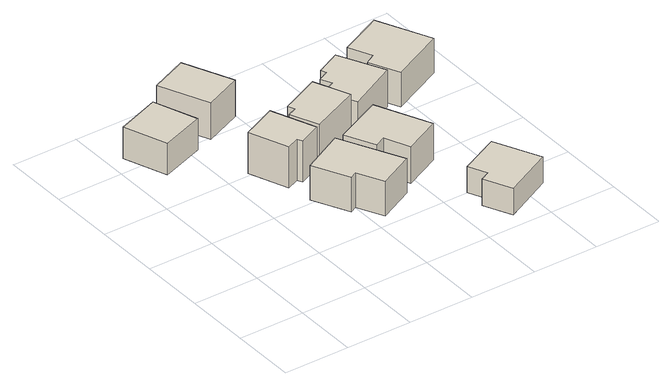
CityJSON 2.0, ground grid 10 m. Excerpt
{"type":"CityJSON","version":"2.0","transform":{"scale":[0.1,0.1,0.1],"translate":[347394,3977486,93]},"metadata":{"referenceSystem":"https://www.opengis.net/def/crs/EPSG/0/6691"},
"CityObjects":{
"building1":{"type":"Building","attributes":{"土砂災害警戒区域.現象区分":"2","土砂災害警戒区域.区域区分":"1","measuredHeight":4.8},"geometry":[{"type":"Solid","lod":"1","boundaries":[[[[0,1,2,3]],[[2,4,5,3]],[[1,6,4,2]],[[0,7,6,1]],[[3,5,7,0]],[[4,6,7,5]]]]}]},
"building2":{"type":"Building","attributes":{"土砂災害警戒区域.現象区分":"2","土砂災害警戒区域.区域区分":"1","measuredHeight":7.7},"geometry":[{"type":"Solid","lod":"1","boundaries":[[[[8,9,10,11,12,13]],[[12,14,15,13]],[[11,16,14,12]],[[10,17,16,11]],[[9,18,17,10]],[[8,19,18,9]],[[13,15,19,8]],[[14,16,17,18,19,15]]]]}]},
"building3":{"type":"Building","attributes":{"measuredHeight":5.4},"geometry":[{"type":"Solid","lod":"1","boundaries":[[[[20,21,22,23,24,25]],[[24,26,27,25]],[[23,28,26,24]],[[22,29,28,23]],[[21,30,29,22]],[[20,31,30,21]],[[25,27,31,20]],[[26,28,29,30,31,27]]]]}]},
"building4":{"type":"Building","attributes":{"土砂災害警戒区域.現象区分":"2","土砂災害警戒区域.区域区分":"1","measuredHeight":7},"geometry":[{"type":"Solid","lod":"1","boundaries":[[[[32,33,34,35]],[[34,36,37,35]],[[33,38,36,34]],[[32,39,38,33]],[[35,37,39,32]],[[36,38,39,37]]]]}]},
"building5":{"type":"Building","attributes":{"土砂災害警戒区域.現象区分":"2","土砂災害警戒区域.区域区分":"1","measuredHeight":6.6},"geometry":[{"type":"Solid","lod":"1","boundaries":[[[[40,41,42,43,44,45]],[[44,46,47,45]],[[43,48,46,44]],[[42,49,48,43]],[[41,50,49,42]],[[40,51,50,41]],[[45,47,51,40]],[[46,48,49,50,51,47]]]]}]},
"building6":{"type":"Building","attributes":{"土砂災害警戒区域.現象区分":"2","土砂災害警戒区域.区域区分":"1","measuredHeight":7.3},"geometry":[{"type":"Solid","lod":"1","boundaries":[[[[52,53,54,55,56,57]],[[56,58,59,57]],[[55,60,58,56]],[[54,61,60,55]],[[53,62,61,54]],[[52,63,62,53]],[[57,59,63,52]],[[58,60,61,62,63,59]]]]}]},
"building7":{"type":"Building","attributes":{"measuredHeight":4},"geometry":[{"type":"Solid","lod":"1","boundaries":[[[[64,65,66,67,68,69]],[[68,70,71,69]],[[67,72,70,68]],[[66,73,72,67]],[[65,74,73,66]],[[64,75,74,65]],[[69,71,75,64]],[[70,72,73,74,75,71]]]]}]},
"building8":{"type":"Building","attributes":{"土砂災害警戒区域.現象区分":"2","土砂災害警戒区域.区域区分":"1","measuredHeight":5.8},"geometry":[{"type":"Solid","lod":"1","boundaries":[[[[76,77,78,79,80,81,82,83]],[[82,84,85,83]],[[81,86,84,82]],[[80,87,86,81]],[[79,88,87,80]],[[78,89,88,79]],[[77,90,89,78]],[[76,91,90,77]],[[83,85,91,76]],[[84,86,87,88,89,90,91,85]]]]}]},
"building9":{"type":"Building","attributes":{"土砂災害警戒区域.現象区分":"2","土砂災害警戒区域.区域区分":"1","measuredHeight":7.2},"geometry":[{"type":"Solid","lod":"1","boundaries":[[[[92,93,94,95,96,97]],[[96,98,99,97]],[[95,100,98,96]],[[94,101,100,95]],[[93,102,101,94]],[[92,103,102,93]],[[97,99,103,92]],[[98,100,101,102,103,99]]]]}]}
},
"vertices":[
[75,433,21],[99,367,21],[33,343,21],[9,408,21],[33,343,70],[9,408,70],[99,367,70],[75,433,70],
[117,281,24],[170,305,24],[197,238,24],[163,223,24],[159,230,24],[140,222,24],[159,230,88],[140,222,88],[163,223,88],[197,238,88],[170,305,88],[117,281,88],
[209,215,25],[256,121,25],[202,94,25],[182,133,25],[172,128,25],[145,182,25],[172,128,79],[145,182,79],[182,133,79],[202,94,79],[256,121,79],[209,215,79],
[130,380,18],[97,455,18],[154,479,18],[187,405,18],[154,479,75],[187,405,75],[97,455,75],[130,380,75],
[259,333,17],[282,280,17],[207,247,17],[189,289,17],[203,295,17],[199,306,17],[203,295,83],[199,306,83],[189,289,83],[207,247,83],[282,280,83],[259,333,83],
[296,251,20],[334,169,20],[278,142,20],[261,180,20],[245,172,20],[223,217,20],[245,172,77],[223,217,77],[261,180,77],[278,142,77],[334,169,77],[296,251,77],
[386,113,18],[419,44,18],[344,7,18],[324,49,18],[339,56,18],[326,84,18],[339,56,59],[326,84,59],[324,49,59],[344,7,59],[419,44,59],[386,113,59],
[332,383,11],[366,315,11],[291,277,11],[269,322,11],[290,332,11],[282,349,11],[299,357,11],[295,365,11],[299,357,69],[295,365,69],[282,349,69],[290,332,69],[269,322,69],[291,277,69],[366,315,69],[332,383,69],
[430,432,4],[468,352,4],[386,313,4],[365,358,4],[380,366,4],[364,401,4],[380,366,58],[364,401,58],[365,358,58],[386,313,58],[468,352,58],[430,432,58]
]}
